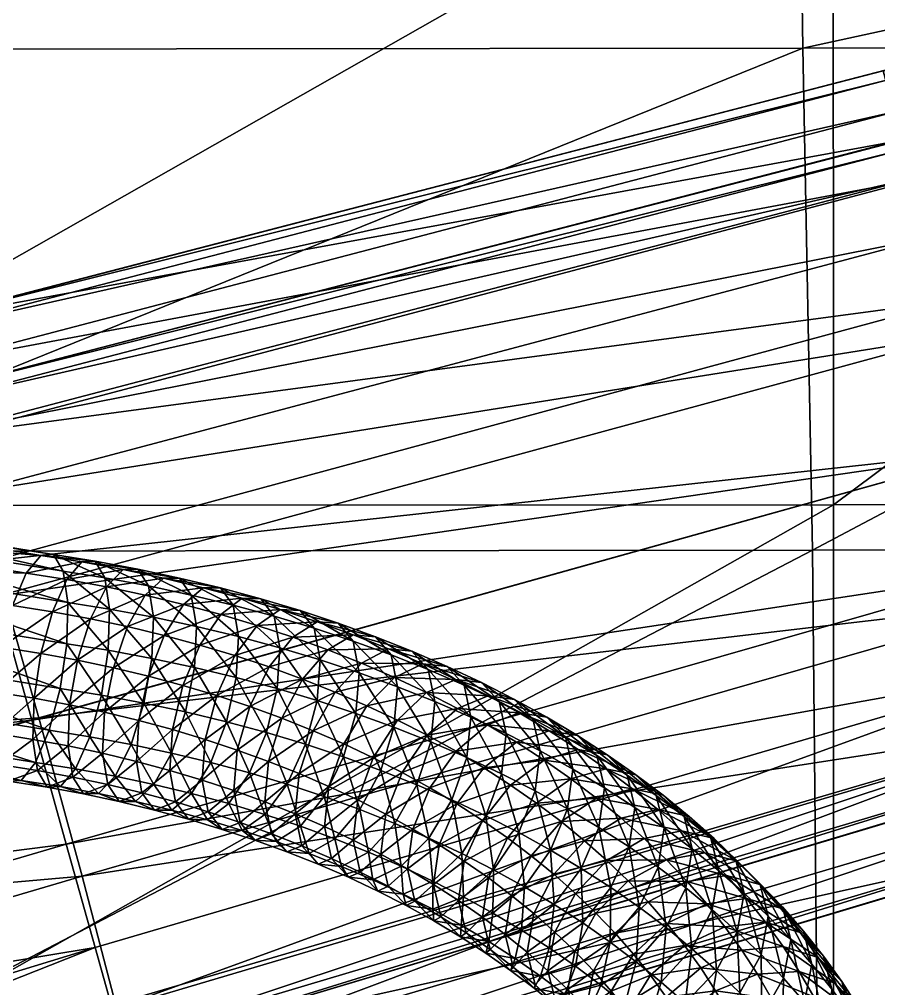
# Model space of a CAD drawing. Header units: centimetres. Extents: x -26.1 to 26.1, y -24.6 to 24.6.
# Drawn here: x 11.048 to 13.313, y -1.271 to 1.284 of the extents above; entities that cross this region are included whole.
import ezdxf

# ---------------------------------------------------------------- set-up
doc = ezdxf.new("R2010")
doc.units = ezdxf.units.CM
doc.layers.get('0').update_dxf_attribs({"true_color": 0x8d073a})

msp = doc.modelspace()

# ---------------------------------------------------------------- meshes
at = {"color": 214, "true_color": 0x911cb1}
mesh = msp.add_polyface(dxfattribs=at)
corners = [(3.2658, 0.6707, -37.6898), (3.1461, 1.4574, -37.3458), (3.1463, 1.455, -36.251), (3.2667, 0.6666, -36.4981), (3.109, 1.4538, -35.215), (3.2263, 0.6627, -35.3713), (3.0618, 2.6372, -37.0099), (3.0223, 4.3257, -36.7438), (3.0223, 4.3253, -35.8644), (3.0618, 2.6361, -36.0225), (2.9918, 4.3264, -35.0303), (3.0281, 2.6364, -35.0873), (2.8979, 4.3311, -34.2898), (2.9243, 2.6397, -34.2593), (2.9941, 1.4537, -34.2996), (3.1015, 0.6556, -34.3769), (2.7499, 1.4562, -33.5592), (3.0361, 6.6385, -36.6095), (3.0361, 6.6386, -35.8286), (3.0077, 6.6403, -35.0863), (2.9199, 6.646, -34.4248), (13.3301, 1.1504, -35.9163), (13.3254, 1.148, -36.6099), (10.7913, 0.4914, -36.6095), (13.3413, 1.1255, -35.252), (10.7913, 0.4913, -35.8285), (13.3665, 1.043, -34.6507), (13.4206, 0.8633, -34.1491), (15.9466, 1.5631, -34.4702), (15.8973, 1.746, -34.9557), (15.8531, 1.8499, -36.1289), (15.8732, 1.8296, -35.5248), (2.9589, 1.4349, -36.2549), (2.9589, 1.4349, -37.3458), (3.0822, 0.6276, -37.6898), (2.922, 1.4359, -35.2321), (3.0822, 0.6276, -36.5019), (3.0418, 0.6269, -35.3883), (2.8735, 2.6277, -36.0264), (2.8735, 2.6277, -37.0099), (2.8403, 2.6291, -35.1044), (2.9206, 0.6249, -34.423), (2.8112, 1.4387, -34.3457), (15.9412, 1.5698, -35.0097), (13.4094, 0.866, -34.7022), (13.3886, 0.9438, -35.2714), (15.9051, 1.6686, -36.1327), (13.3787, 0.9682, -35.9204), (13.3743, 0.9658, -36.6094), (15.923, 1.6487, -35.5453), (2.8338, 4.3238, -36.7438), (15.8873, 1.6591, -36.746)]
mesh.append_faces([[corners[k] for k in face] for face in [(0, 1, 2), (2, 3, 0), (3, 2, 4), (4, 5, 3), (6, 7, 8), (8, 9, 6), (9, 8, 10), (10, 11, 9), (1, 6, 9), (9, 2, 1), (2, 9, 11), (11, 4, 2), (12, 13, 11), (11, 10, 12), (13, 14, 4), (4, 11, 13), (15, 14, 16), (14, 15, 5), (5, 4, 14), (7, 17, 18), (18, 8, 7), (19, 10, 8), (20, 12, 10), (21, 22, 23), (24, 21, 25), (26, 27, 28), (24, 26, 29), (22, 21, 30), (21, 24, 31), (32, 33, 34), (35, 32, 36), (36, 37, 35), (38, 39, 33), (33, 32, 38), (32, 35, 40), (37, 41, 42), (42, 35, 37), (43, 44, 45), (46, 47, 48), (49, 45, 47), (34, 33, 1), (1, 0, 34), (39, 50, 7), (7, 6, 39), (33, 39, 6), (6, 1, 33), (17, 7, 50), (51, 48, 22)]], dxfattribs={"vtx2": -1, "color": 214})
at = {"color": 173, "true_color": 0x5858e1}
mesh = msp.add_polyface(dxfattribs=at)
corners = [(17.9199, 0.0063, -3.7772), (17.9199, -1.8622, -3.6747), (15.7106, -1.8628, -3.6983), (15.7104, 0.0059, -3.7999), (17.9197, 1.8826, -3.9012), (15.71, 1.8823, -3.9221), (13.1939, 0.0045, -3.8636), (13.1931, 1.8814, -3.981), (13.1943, -1.8645, -3.7645), (9.8879, -1.8673, -3.8675), (9.8874, 0.0023, -3.9629), (13.1917, 3.7715, -4.115), (9.8863, 1.88, -4.0727), (13.19, 5.6141, -4.242), (9.8847, 3.771, -4.194), (15.7084, 5.6139, -4.2014), (15.7093, 3.7718, -4.0643), (17.9194, 3.7719, -4.0463), (17.919, 5.6138, -4.1871), (19.6596, -1.823, -2.8594), (17.9069, -1.8231, -2.861), (17.8985, -3.5395, -2.7885), (15.6846, -1.8239, -2.8851), (15.6698, -3.5358, -2.8133), (13.1388, -0.1152, -3.0445), (15.67, -0.1112, -2.9799), (15.6476, 1.2128, -3.0856), (13.1137, 1.208, -3.1484), (9.8313, -0.1189, -3.1445), (9.8456, -1.8298, -3.0554), (13.1553, -1.8263, -2.9519), (19.5271, 1.2789, -3.0585), (17.8856, 1.2204, -3.0612), (17.8986, -0.1059, -2.9566), (19.6441, 0.0154, -2.9613), (17.899, 3.9782, -3.2485), (15.6712, 3.9815, -3.2672), (15.648, 2.6428, -3.186), (17.8858, 2.6374, -3.1625), (19.6443, 3.8565, -3.2364), (17.9079, 5.6527, -3.3756), (9.8108, 2.6376, -3.3327), (13.1144, 2.6421, -3.2441), (13.141, 3.98, -3.3176), (15.6869, 5.6518, -3.3903), (9.8342, 3.9754, -3.3954), (13.1596, 5.649, -3.4313), (9.8099, 1.2043, -3.2448), (13.105, 1.7545, -3.2535), (15.639, 1.7584, -3.1899), (15.6382, 1.9181, -3.2474), (13.1048, 1.9157, -3.3117), (17.8805, 1.7642, -3.1605), (19.4789, 1.7823, -3.1454), (19.4855, 1.9213, -3.1884), (17.8799, 1.9196, -3.2146), (19.5272, 2.5797, -3.1516), (17.8805, 2.0809, -3.1832), (15.6391, 2.0839, -3.2127), (19.4789, 2.0649, -3.1656), (13.1052, 2.0827, -3.2754)]
mesh.append_faces([[corners[k] for k in face] for face in [(0, 1, 2), (2, 3, 0), (4, 0, 3), (3, 5, 4), (6, 7, 5), (5, 3, 6), (8, 6, 3), (3, 2, 8), (6, 8, 9), (7, 6, 10), (11, 7, 12), (13, 11, 14), (11, 13, 15), (15, 16, 11), (7, 11, 16), (16, 5, 7), (17, 4, 5), (5, 16, 17), (18, 17, 16), (16, 15, 18), (19, 20, 21), (20, 22, 23), (24, 25, 26), (26, 27, 24), (28, 24, 27), (29, 30, 24), (25, 24, 30), (30, 22, 25), (31, 32, 33), (25, 33, 32), (32, 26, 25), (33, 25, 22), (22, 20, 33), (34, 33, 20), (35, 36, 37), (37, 38, 35), (39, 35, 38), (36, 35, 40), (41, 42, 43), (36, 43, 42), (42, 37, 36), (43, 36, 44), (45, 43, 46), (47, 27, 48), (49, 48, 27), (27, 26, 49), (48, 49, 50), (50, 51, 48), (52, 49, 26), (26, 32, 52), (53, 52, 32), (54, 55, 52), (49, 52, 55), (55, 50, 49), (56, 38, 57), (58, 57, 38), (38, 37, 58), (57, 58, 50), (50, 55, 57), (59, 57, 55), (60, 58, 37), (37, 42, 60), (58, 60, 51), (51, 50, 58)]], dxfattribs={"vtx2": -1, "color": 173})
mesh = msp.add_polyface(dxfattribs=at)
corners = [(9.888, -3.734, -3.7893), (9.8879, -1.8673, -3.8675), (13.1943, -1.8645, -3.7645), (9.8874, 0.0023, -3.9629), (13.1939, 0.0045, -3.8636), (9.8863, 1.88, -4.0727), (13.1931, 1.8814, -3.981), (9.8847, 3.771, -4.194), (13.1917, 3.7715, -4.115), (9.8826, 5.6145, -4.3054), (13.19, 5.6141, -4.242), (5.2742, -0.1236, -3.2741), (9.8313, -0.1189, -3.1445), (9.8099, 1.2043, -3.2448), (5.2621, 1.1995, -3.3697), (0.0923, -0.1263, -3.3464), (0.0923, 1.1969, -3.4393), (0.0923, -1.8371, -3.2645), (5.2823, -1.8345, -3.1897), (9.8456, -1.8298, -3.0554), (5.308, -0.0005, -4.0921), (5.3074, 1.8781, -4.192), (5.3083, -1.8708, -4.0016), (0.0923, -1.8728, -4.0764), (0.0923, -0.0021, -4.1641), (0.0923, 1.8771, -4.2585), (13.1553, -1.8263, -2.9519), (9.8307, -3.5399, -2.9857), (13.1137, 1.208, -3.1484), (13.1388, -0.1152, -3.0445), (13.141, 3.98, -3.3176), (9.8342, 3.9754, -3.3954), (9.8108, 2.6376, -3.3327), (5.2586, 2.0734, -3.489), (9.8035, 2.0788, -3.3684), (5.2627, 2.6317, -3.4475), (0.0923, 2.0704, -3.5562), (0.0923, 2.6283, -3.5115), (0.0923, 1.9048, -3.596), (5.2589, 1.9074, -3.5279), (9.8038, 1.9121, -3.4059), (13.105, 1.7545, -3.2535), (9.8033, 1.751, -3.3483), (13.1048, 1.9157, -3.3117), (13.1052, 2.0827, -3.2754), (13.1144, 2.6421, -3.2441), (5.2738, -3.5443, -3.1214), (0.0923, 5.6358, -3.6237), (0.0923, 3.9661, -3.5527), (5.276, 3.9694, -3.4964), (5.2857, 5.639, -3.5775), (5.3063, 3.7703, -4.2968), (0.0923, 3.77, -4.3541), (5.305, 5.6149, -4.3878), (0.0923, 5.6152, -4.4339), (5.2585, 1.7463, -3.4712), (0.0923, 1.7437, -3.5397)]
mesh.append_faces([[corners[k] for k in face] for face in [(0, 1, 2), (1, 3, 4), (3, 5, 6), (5, 7, 8), (7, 9, 10), (11, 12, 13), (13, 14, 11), (15, 11, 14), (14, 16, 15), (11, 15, 17), (17, 18, 11), (12, 11, 18), (18, 19, 12), (20, 21, 5), (5, 3, 20), (22, 20, 3), (3, 1, 22), (20, 22, 23), (23, 24, 20), (21, 20, 24), (24, 25, 21), (26, 19, 27), (28, 13, 12), (29, 12, 19), (30, 31, 32), (33, 34, 32), (32, 35, 33), (36, 33, 35), (35, 37, 36), (33, 36, 38), (38, 39, 33), (34, 33, 39), (39, 40, 34), (41, 42, 13), (42, 41, 43), (43, 40, 42), (34, 44, 45), (45, 32, 34), (44, 34, 40), (40, 43, 44), (46, 18, 17), (27, 19, 18), (47, 48, 49), (35, 49, 48), (48, 37, 35), (49, 35, 32), (32, 31, 49), (50, 49, 31), (51, 21, 25), (25, 52, 51), (53, 51, 52), (52, 54, 53), (51, 53, 9), (9, 7, 51), (21, 51, 7), (7, 5, 21), (55, 39, 38), (38, 56, 55), (14, 55, 56), (56, 16, 14), (55, 14, 13), (13, 42, 55), (39, 55, 42), (42, 40, 39)]], dxfattribs={"vtx2": -1, "color": 173})
at = {"color": 214, "true_color": 0x911cb1}
mesh = msp.add_polyface(dxfattribs=at)
corners = [(10.7913, 0.4913, -35.8285), (10.7913, 0.4914, -36.6095), (8.5426, -0.05, -36.7438), (10.7996, 0.4635, -35.086), (8.5423, -0.0501, -35.8642), (13.3301, 1.1504, -35.9163), (13.3413, 1.1255, -35.252), (8.5774, -0.1743, -34.2883), (8.6363, -0.3753, -33.682), (10.8824, 0.191, -33.8785), (10.8256, 0.3774, -34.4239), (13.4206, 0.8633, -34.1491), (13.3665, 1.043, -34.6507), (8.5506, -0.0806, -35.0297), (8.7398, -0.7337, -33.2887), (10.981, -0.1424, -33.5232), (11.0994, -0.5579, -33.4004), (13.5152, 0.5435, -33.8221), (13.6279, 0.1479, -33.7098), (13.8212, -0.5716, -34.1492), (13.7365, -0.2489, -33.8221), (11.2134, -0.9748, -33.5232), (8.5839, -0.234, -36.7438), (10.837, 0.3084, -36.6095), (10.837, 0.3084, -35.8327), (8.5839, -0.234, -35.8683), (10.8446, 0.2812, -35.1044), (13.3787, 0.9682, -35.9204), (13.3743, 0.9658, -36.6094), (13.3886, 0.9438, -35.2714), (10.913, 0.036, -33.9877), (8.6669, -0.5315, -33.7892), (8.6171, -0.353, -34.3363), (10.8674, 0.1995, -34.4732), (13.4504, 0.7101, -34.2613), (13.4094, 0.866, -34.7022), (8.5922, -0.2638, -35.0476), (10.9891, -0.2364, -33.6964), (8.75, -0.829, -33.4609), (11.0804, -0.5633, -33.5993), (13.5211, 0.4516, -33.9967), (13.607, 0.142, -33.9085), (11.1716, -0.8902, -33.6964), (13.6939, -0.1673, -33.9967), (13.7673, -0.425, -34.2613), (13.3254, 1.148, -36.6099)]
mesh.append_faces([[corners[k] for k in face] for face in [(0, 1, 2), (3, 0, 4), (1, 0, 5), (0, 3, 6), (7, 8, 9), (9, 10, 7), (10, 9, 11), (11, 12, 10), (10, 3, 13), (3, 10, 12), (12, 6, 3), (8, 14, 15), (15, 9, 8), (16, 15, 14), (9, 15, 17), (17, 11, 9), (15, 16, 18), (18, 17, 15), (19, 20, 21), (16, 21, 20), (20, 18, 16), (22, 23, 24), (25, 24, 26), (27, 24, 23), (23, 28, 27), (29, 26, 24), (24, 27, 29), (30, 31, 32), (32, 33, 30), (34, 30, 33), (33, 35, 34), (33, 32, 36), (36, 26, 33), (35, 33, 26), (26, 29, 35), (37, 38, 31), (31, 30, 37), (38, 37, 39), (40, 37, 30), (30, 34, 40), (41, 39, 37), (37, 40, 41), (42, 43, 44), (43, 42, 39), (39, 41, 43), (2, 1, 23), (28, 23, 1), (1, 45, 28)]], dxfattribs={"vtx2": -1, "color": 214})
at = {"color": 183, "true_color": 0x8c58e1}
mesh = msp.add_polyface(dxfattribs=at)
corners = [(11.1727, -0.362, -10.8532), (10.5371, -0.2579, -10.6617), (10.5404, -0.1494, -10.7122), (11.1753, -0.2534, -10.9035), (11.1556, -0.4804, -10.8463), (10.5194, -0.3762, -10.6546), (11.1268, -0.5904, -10.8839), (10.49, -0.4861, -10.692), (11.0906, -0.6754, -10.9602), (10.4534, -0.571, -10.7682), (11.0526, -0.7223, -11.0636), (10.4151, -0.6179, -10.8715), (11.0184, -0.7241, -11.1784), (10.381, -0.6197, -10.9863), (10.9934, -0.6805, -11.2871), (10.3563, -0.5761, -11.0951), (10.9814, -0.598, -11.3732), (10.3447, -0.4937, -11.1813), (10.984, -0.4894, -11.4235), (10.348, -0.3852, -11.2318), (11.0011, -0.371, -11.4304), (10.3657, -0.2669, -11.2389), (11.0299, -0.261, -11.3929), (11.0661, -0.176, -11.3166), (10.4317, -0.0721, -11.1254), (10.3951, -0.157, -11.2015), (11.1041, -0.1291, -11.2131), (10.47, -0.0252, -11.022), (11.1383, -0.1273, -11.0983), (10.5041, -0.0234, -10.9072), (11.1633, -0.1709, -10.9896), (10.5288, -0.067, -10.7984), (11.1566, -0.7389, -11.0936), (11.1213, -0.7405, -11.2081), (11.0956, -0.6967, -11.3166), (11.0835, -0.6142, -11.4026), (11.0867, -0.5057, -11.4531), (11.1048, -0.3875, -11.4603), (11.135, -0.2777, -11.4232), (11.1728, -0.1929, -11.3473), (11.1762, -0.6315, -11.4327), (11.1804, -0.523, -11.4835)]
mesh.append_faces([[corners[k] for k in face] for face in [(0, 1, 2), (2, 3, 0), (4, 5, 1), (1, 0, 4), (6, 7, 5), (5, 4, 6), (8, 9, 7), (7, 6, 8), (10, 11, 9), (9, 8, 10), (12, 13, 11), (11, 10, 12), (13, 12, 14), (15, 14, 16), (17, 16, 18), (19, 18, 20), (21, 20, 22), (23, 24, 25), (25, 22, 23), (26, 27, 24), (24, 23, 26), (28, 29, 27), (27, 26, 28), (30, 31, 29), (29, 28, 30), (3, 2, 31), (31, 30, 3), (32, 10, 8), (33, 12, 10), (10, 32, 33), (34, 14, 12), (12, 33, 34), (35, 16, 14), (14, 34, 35), (36, 18, 16), (16, 35, 36), (37, 20, 18), (18, 36, 37), (38, 22, 20), (20, 37, 38), (39, 23, 22), (22, 38, 39), (40, 35, 34), (41, 36, 35)]], dxfattribs={"vtx2": -1, "color": 183})
mesh = msp.add_polyface(dxfattribs=at)
corners = [(11.2823, -0.3794, -10.8848), (11.1727, -0.362, -10.8532), (11.1753, -0.2534, -10.9035), (11.2855, -0.2708, -10.9353), (11.2642, -0.4976, -10.8776), (11.1556, -0.4804, -10.8463), (11.2124, -0.1462, -11.2443), (11.1041, -0.1291, -11.2131), (11.0661, -0.176, -11.3166), (11.1728, -0.1929, -11.3473), (11.2477, -0.1446, -11.1298), (11.1383, -0.1273, -11.0983), (11.2733, -0.1884, -11.0213), (11.1633, -0.1709, -10.9896), (11.397, -0.4007, -10.922), (11.4012, -0.2923, -10.9728), (11.3763, -0.5184, -10.914), (11.2011, -0.4053, -11.4915), (11.1048, -0.3875, -11.4603), (11.0867, -0.5057, -11.4531), (11.1804, -0.523, -11.4835), (11.2351, -0.2962, -11.4556), (11.135, -0.2777, -11.4232), (11.2773, -0.2123, -11.3812), (11.3212, -0.1664, -11.2796), (11.3602, -0.1655, -11.1663), (11.3883, -0.2097, -11.0586), (11.2957, -0.4255, -11.5256), (11.2725, -0.5426, -11.5167), (11.3334, -0.3171, -11.491), (11.3798, -0.2341, -11.4182), (11.428, -0.1892, -11.3181), (11.4705, -0.189, -11.2061), (11.3884, -0.4478, -11.5626), (11.3628, -0.5644, -11.5527), (11.4297, -0.3403, -11.5294), (11.4803, -0.2584, -11.4582)]
mesh.append_faces([[corners[k] for k in face] for face in [(0, 1, 2), (2, 3, 0), (4, 5, 1), (1, 0, 4), (6, 7, 8), (8, 9, 6), (10, 11, 7), (7, 6, 10), (12, 13, 11), (11, 10, 12), (3, 2, 13), (13, 12, 3), (14, 0, 3), (3, 15, 14), (16, 4, 0), (0, 14, 16), (17, 18, 19), (19, 20, 17), (21, 22, 18), (18, 17, 21), (23, 9, 22), (22, 21, 23), (24, 6, 9), (9, 23, 24), (25, 10, 6), (6, 24, 25), (26, 12, 10), (10, 25, 26), (15, 3, 12), (12, 26, 15), (27, 17, 20), (20, 28, 27), (29, 21, 17), (17, 27, 29), (30, 23, 21), (21, 29, 30), (31, 24, 23), (23, 30, 31), (32, 25, 24), (33, 27, 28), (28, 34, 33), (35, 29, 27), (27, 33, 35), (36, 30, 29)]], dxfattribs={"vtx2": -1, "color": 183})
mesh = msp.add_polyface(dxfattribs=at)
corners = [(11.5095, -0.4247, -10.9626), (11.397, -0.4007, -10.922), (11.4012, -0.2923, -10.9728), (11.5146, -0.3164, -11.0137), (11.4863, -0.5418, -10.9536), (11.3763, -0.5184, -10.914), (11.3212, -0.1664, -11.2796), (11.428, -0.1892, -11.3181), (11.4705, -0.189, -11.2061), (11.5009, -0.2337, -11.0992), (11.3883, -0.2097, -11.0586), (11.3602, -0.1655, -11.1663), (11.6196, -0.4512, -11.0065), (11.6257, -0.3432, -11.058), (11.594, -0.5678, -10.9965), (11.3334, -0.3171, -11.491), (11.4297, -0.3403, -11.5294), (11.4803, -0.2584, -11.4582), (11.5326, -0.2144, -11.3598), (11.3798, -0.2341, -11.4182), (11.5786, -0.2151, -11.2492), (11.6113, -0.2603, -11.1432), (11.7274, -0.4803, -11.0535), (11.4792, -0.4723, -11.6023), (11.3884, -0.4478, -11.5626), (11.3628, -0.5644, -11.5527), (11.524, -0.3658, -11.5706), (11.5788, -0.285, -11.5012), (11.6351, -0.242, -11.4045), (11.6844, -0.2436, -11.2954), (11.7193, -0.2895, -11.1904), (11.7344, -0.3726, -11.1054), (11.5682, -0.499, -11.6446), (11.4512, -0.5883, -11.5913), (11.6163, -0.3935, -11.6146), (11.675, -0.3138, -11.547), (11.7352, -0.2721, -11.4522), (11.7065, -0.4234, -11.6612), (11.6551, -0.5278, -11.6895)]
mesh.append_faces([[corners[k] for k in face] for face in [(0, 1, 2), (2, 3, 0), (4, 5, 1), (1, 0, 4), (6, 7, 8), (9, 10, 11), (11, 8, 9), (3, 2, 10), (10, 9, 3), (12, 0, 3), (3, 13, 12), (14, 4, 0), (0, 12, 14), (15, 16, 17), (18, 7, 19), (19, 17, 18), (20, 8, 7), (7, 18, 20), (21, 9, 8), (8, 20, 21), (13, 3, 9), (9, 21, 13), (22, 12, 13), (23, 24, 25), (26, 16, 24), (24, 23, 26), (27, 17, 16), (16, 26, 27), (28, 18, 17), (17, 27, 28), (29, 20, 18), (18, 28, 29), (30, 21, 20), (20, 29, 30), (31, 13, 21), (32, 23, 33), (34, 26, 23), (23, 32, 34), (35, 27, 26), (26, 34, 35), (36, 28, 27), (27, 35, 36), (37, 34, 32), (32, 38, 37)]], dxfattribs={"vtx2": -1, "color": 183})
mesh = msp.add_polyface(dxfattribs=at)
corners = [(11.6257, -0.3432, -11.058), (11.7344, -0.3726, -11.1054), (11.7274, -0.4803, -11.0535), (11.6196, -0.4512, -11.0065), (11.6993, -0.5962, -11.0425), (11.6113, -0.2603, -11.1432), (11.7193, -0.2895, -11.1904), (11.8326, -0.5119, -11.1036), (11.8405, -0.4044, -11.156), (11.8022, -0.6271, -11.0915), (11.7541, -0.7326, -11.1216), (11.6546, -0.7028, -11.0742), (11.7878, -0.2746, -11.3446), (11.6844, -0.2436, -11.2954), (11.6351, -0.242, -11.4045), (11.7352, -0.2721, -11.4522), (11.8248, -0.3211, -11.2406), (11.9353, -0.5459, -11.1567), (11.9026, -0.6604, -11.1434), (11.8512, -0.7648, -11.1718), (11.769, -0.345, -11.5956), (11.675, -0.3138, -11.547), (11.6163, -0.3935, -11.6146), (11.7065, -0.4234, -11.6612), (11.833, -0.3045, -11.5028), (11.8887, -0.3081, -11.3968), (11.9277, -0.3552, -11.2938), (11.9441, -0.4387, -11.2095), (11.6224, -0.6423, -11.6763), (11.7051, -0.6723, -11.7224), (11.7399, -0.5586, -11.7369), (11.7945, -0.4554, -11.7104), (11.6551, -0.5278, -11.6895), (11.8607, -0.3783, -11.6469), (11.9283, -0.3391, -11.5561), (11.8225, -0.5915, -11.7867), (11.7856, -0.7043, -11.771), (11.8803, -0.4894, -11.7621), (11.95, -0.4138, -11.7007), (11.9029, -0.6263, -11.8389), (11.9637, -0.5255, -11.8161)]
mesh.append_faces([[corners[k] for k in face] for face in [(0, 1, 2), (3, 2, 4), (5, 6, 1), (7, 2, 1), (1, 8, 7), (9, 4, 2), (2, 7, 9), (10, 11, 4), (4, 9, 10), (12, 13, 14), (14, 15, 12), (16, 6, 13), (13, 12, 16), (8, 1, 6), (6, 16, 8), (17, 7, 8), (18, 9, 7), (7, 17, 18), (9, 18, 19), (20, 21, 22), (22, 23, 20), (24, 15, 21), (21, 20, 24), (25, 12, 15), (15, 24, 25), (26, 16, 12), (12, 25, 26), (27, 8, 16), (28, 29, 30), (31, 23, 32), (32, 30, 31), (33, 20, 23), (23, 31, 33), (34, 24, 20), (20, 33, 34), (35, 30, 29), (29, 36, 35), (37, 31, 30), (30, 35, 37), (38, 33, 31), (31, 37, 38), (39, 35, 36), (40, 37, 35), (35, 39, 40)]], dxfattribs={"vtx2": -1, "color": 183})
mesh = msp.add_polyface(dxfattribs=at)
corners = [(11.8405, -0.4044, -11.156), (11.9441, -0.4387, -11.2095), (11.9353, -0.5459, -11.1567), (11.8248, -0.3211, -11.2406), (11.9277, -0.3552, -11.2938), (12.0353, -0.5822, -11.2126), (12.045, -0.4754, -11.2659), (12.0005, -0.6959, -11.1981), (11.9026, -0.6604, -11.1434), (11.9871, -0.3438, -11.4518), (11.8887, -0.3081, -11.3968), (11.833, -0.3045, -11.5028), (11.9283, -0.3391, -11.5561), (12.028, -0.3917, -11.3499), (12.1326, -0.6209, -11.2712), (12.1431, -0.5144, -11.325), (12.0956, -0.7337, -11.2555), (12.0211, -0.376, -11.612), (11.8607, -0.3783, -11.6469), (11.95, -0.4138, -11.7007), (12.0828, -0.3818, -11.5095), (12.1256, -0.4304, -11.4087), (12.0368, -0.4514, -11.757), (11.8803, -0.4894, -11.7621), (11.9637, -0.5255, -11.8161), (12.1113, -0.415, -11.6705), (12.1758, -0.4221, -11.5698), (12.2205, -0.4715, -11.4702), (11.981, -0.663, -11.8932), (11.9029, -0.6263, -11.8389), (11.8639, -0.7382, -11.8218), (12.0446, -0.5636, -11.8725), (12.1212, -0.491, -11.8157), (12.1989, -0.4562, -11.7314), (12.1231, -0.6036, -11.9311), (12.0568, -0.7016, -11.9498), (12.2028, -0.5326, -11.8767), (12.1991, -0.6455, -11.9918)]
mesh.append_faces([[corners[k] for k in face] for face in [(0, 1, 2), (3, 4, 1), (5, 2, 1), (1, 6, 5), (7, 8, 2), (2, 5, 7), (9, 10, 11), (11, 12, 9), (13, 4, 10), (10, 9, 13), (6, 1, 4), (4, 13, 6), (14, 5, 6), (6, 15, 14), (16, 7, 5), (5, 14, 16), (17, 12, 18), (18, 19, 17), (20, 9, 12), (12, 17, 20), (21, 13, 9), (9, 20, 21), (15, 6, 13), (13, 21, 15), (22, 19, 23), (23, 24, 22), (25, 17, 19), (19, 22, 25), (26, 20, 17), (17, 25, 26), (27, 21, 20), (20, 26, 27), (28, 29, 30), (31, 24, 29), (29, 28, 31), (32, 22, 24), (24, 31, 32), (33, 25, 22), (22, 32, 33), (34, 31, 28), (28, 35, 34), (36, 32, 31), (31, 34, 36), (37, 34, 35)]], dxfattribs={"vtx2": -1, "color": 183})
at = {"color": 214, "true_color": 0x911cb1}
mesh = msp.add_polyface(dxfattribs=at)
corners = [(9.1754, -2.3168, -36.7438), (11.3794, -1.6153, -36.6095), (11.3794, -1.6152, -35.8285), (9.175, -2.3169, -35.8642), (13.8872, -0.8643, -36.6099), (13.8924, -0.864, -35.9163), (11.372, -1.5871, -35.086), (9.1664, -2.2865, -35.0297), (13.8891, -0.8369, -35.252), (11.3018, -1.3112, -33.8787), (9.087, -1.9902, -33.6821), (9.1408, -2.1925, -34.2883), (11.3497, -1.4999, -34.4239), (13.8212, -0.5716, -34.1492), (13.868, -0.7533, -34.6507), (8.7398, -0.7337, -33.2887), (8.8663, -1.1813, -33.1523), (11.0994, -0.5579, -33.4004), (8.9899, -1.6299, -33.2887), (11.2134, -0.9748, -33.5232), (11.3237, -1.4351, -35.8327), (11.3237, -1.4351, -36.6095), (9.1154, -2.1381, -36.7438), (9.1154, -2.1381, -35.8683), (13.8397, -0.6829, -35.9204), (13.8346, -0.6832, -36.6094), (11.3161, -1.4078, -35.1044), (9.1071, -2.1083, -35.0476), (13.8355, -0.657, -35.2714), (9.0822, -2.0191, -34.3363), (9.0323, -1.8406, -33.7892), (11.2477, -1.1627, -33.9877), (11.2933, -1.3261, -34.4732), (13.7673, -0.425, -34.2613), (13.813, -0.5796, -34.7022), (11.0804, -0.5633, -33.5993), (8.8496, -1.1861, -33.3515), (8.75, -0.829, -33.4609), (8.9493, -1.5431, -33.4609), (11.1716, -0.8902, -33.6964)]
mesh.append_faces([[corners[k] for k in face] for face in [(0, 1, 2), (2, 3, 0), (1, 4, 5), (5, 2, 1), (3, 2, 6), (6, 7, 3), (2, 5, 8), (8, 6, 2), (9, 10, 11), (11, 12, 9), (12, 11, 7), (7, 6, 12), (13, 9, 12), (12, 14, 13), (14, 12, 6), (6, 8, 14), (15, 16, 17), (18, 10, 9), (9, 19, 18), (19, 9, 13), (16, 18, 19), (19, 17, 16), (20, 21, 22), (22, 23, 20), (24, 25, 21), (21, 20, 24), (26, 20, 23), (23, 27, 26), (28, 24, 20), (20, 26, 28), (29, 30, 31), (31, 32, 29), (27, 29, 32), (32, 26, 27), (32, 31, 33), (33, 34, 32), (26, 32, 34), (34, 28, 26), (35, 36, 37), (31, 30, 38), (38, 39, 31), (33, 31, 39), (39, 38, 36), (36, 35, 39), (22, 21, 1), (1, 0, 22), (21, 25, 4), (4, 1, 21)]], dxfattribs={"vtx2": -1, "color": 214})
at = {"color": 183, "true_color": 0x8c58e1}
mesh = msp.add_polyface(dxfattribs=at)
corners = [(12.2271, -0.6618, -11.3325), (12.1326, -0.6209, -11.2712), (12.1431, -0.5144, -11.325), (12.2385, -0.5557, -11.3869), (12.1256, -0.4304, -11.4087), (12.2205, -0.4715, -11.4702), (12.3187, -0.7049, -11.3963), (12.3309, -0.5991, -11.4512), (12.2661, -0.4646, -11.6326), (12.1758, -0.4221, -11.5698), (12.1113, -0.415, -11.6705), (12.1989, -0.4562, -11.7314), (12.3124, -0.5147, -11.5342), (12.4205, -0.6448, -11.5181), (12.4075, -0.7501, -11.4625), (12.2837, -0.4995, -11.7948), (12.1212, -0.491, -11.8157), (12.2028, -0.5326, -11.8767), (12.3535, -0.5091, -11.6978), (12.4015, -0.5601, -11.6007), (12.2819, -0.5762, -11.9398), (12.1231, -0.6036, -11.9311), (12.1991, -0.6455, -11.9918), (12.3657, -0.5447, -11.8603), (12.438, -0.5557, -11.7654), (12.4876, -0.6076, -11.6695), (12.507, -0.6925, -11.5872), (12.3581, -0.6217, -12.0051), (12.2724, -0.6893, -12.0546), (12.4449, -0.5919, -11.9281), (12.5195, -0.6043, -11.8351), (12.5705, -0.6571, -11.7405), (12.4315, -0.6691, -12.0724), (12.521, -0.641, -11.9979), (12.5979, -0.6549, -11.907)]
mesh.append_faces([[corners[k] for k in face] for face in [(0, 1, 2), (2, 3, 0), (3, 2, 4), (4, 5, 3), (6, 0, 3), (3, 7, 6), (8, 9, 10), (10, 11, 8), (12, 5, 9), (9, 8, 12), (7, 3, 5), (5, 12, 7), (7, 13, 14), (15, 11, 16), (16, 17, 15), (18, 8, 11), (11, 15, 18), (19, 12, 8), (8, 18, 19), (13, 7, 12), (12, 19, 13), (20, 17, 21), (21, 22, 20), (23, 15, 17), (17, 20, 23), (24, 18, 15), (15, 23, 24), (25, 19, 18), (18, 24, 25), (26, 13, 19), (19, 25, 26), (27, 20, 22), (22, 28, 27), (29, 23, 20), (20, 27, 29), (30, 24, 23), (23, 29, 30), (31, 25, 24), (24, 30, 31), (32, 27, 28), (33, 29, 27), (27, 32, 33), (34, 30, 29), (29, 33, 34)]], dxfattribs={"vtx2": -1, "color": 183})
mesh = msp.add_polyface(dxfattribs=at)
corners = [(11.3763, -0.5184, -10.914), (11.4863, -0.5418, -10.9536), (11.4486, -0.6502, -10.9882), (11.5527, -0.6753, -11.0297), (11.594, -0.5678, -10.9965), (11.502, -0.7572, -11.1009), (11.4021, -0.7331, -11.0611), (11.4497, -0.8012, -11.1993), (11.6993, -0.5962, -11.0425), (11.6196, -0.4512, -11.0065), (11.6546, -0.7028, -11.0742), (11.5998, -0.7836, -11.1436), (11.5435, -0.8265, -11.2402), (11.4942, -0.825, -11.3494), (11.4038, -0.8005, -11.3099), (11.4593, -0.7791, -11.4544), (11.3711, -0.7553, -11.4159), (11.4442, -0.696, -11.5394), (11.3628, -0.5644, -11.5527), (11.4512, -0.5883, -11.5913), (11.4792, -0.4723, -11.6023), (11.6954, -0.8123, -11.1891), (11.6352, -0.8541, -11.2839), (11.5826, -0.8515, -11.3915), (11.5456, -0.805, -11.4955), (11.5299, -0.7217, -11.5802), (11.5378, -0.6143, -11.6325), (11.5682, -0.499, -11.6446), (11.669, -0.8801, -11.4362), (11.63, -0.833, -11.5391), (11.6136, -0.7495, -11.6235), (11.6224, -0.6423, -11.6763), (11.6551, -0.5278, -11.6895), (11.7123, -0.8629, -11.5852), (11.6954, -0.7792, -11.6692), (11.7051, -0.6723, -11.7224), (11.7399, -0.5586, -11.7369)]
mesh.append_faces([[corners[k] for k in face] for face in [(0, 1, 2), (3, 2, 1), (1, 4, 3), (5, 6, 2), (2, 3, 5), (6, 5, 7), (8, 4, 9), (10, 3, 4), (4, 8, 10), (11, 5, 3), (3, 10, 11), (12, 7, 5), (5, 11, 12), (13, 14, 7), (7, 12, 13), (14, 13, 15), (16, 15, 17), (18, 19, 20), (21, 11, 10), (22, 12, 11), (11, 21, 22), (23, 13, 12), (12, 22, 23), (24, 15, 13), (13, 23, 24), (25, 17, 15), (15, 24, 25), (26, 19, 17), (17, 25, 26), (19, 26, 27), (28, 23, 22), (29, 24, 23), (23, 28, 29), (30, 25, 24), (24, 29, 30), (31, 26, 25), (25, 30, 31), (32, 27, 26), (26, 31, 32), (33, 29, 28), (34, 30, 29), (35, 31, 30), (30, 34, 35), (36, 32, 31)]], dxfattribs={"vtx2": -1, "color": 183})
mesh = msp.add_polyface(dxfattribs=at)
corners = [(11.2339, -0.6074, -10.9147), (11.1268, -0.5904, -10.8839), (11.1556, -0.4804, -10.8463), (11.2642, -0.4976, -10.8776), (11.1961, -0.6921, -10.9906), (11.0906, -0.6754, -10.9602), (11.1566, -0.7389, -11.0936), (11.3423, -0.6275, -10.9499), (11.3763, -0.5184, -10.914), (11.3001, -0.7114, -11.0243), (11.2562, -0.7573, -11.1259), (11.2173, -0.7582, -11.2392), (11.1213, -0.7405, -11.2081), (11.1892, -0.714, -11.3469), (11.0956, -0.6967, -11.3166), (11.1762, -0.6315, -11.4327), (11.0835, -0.6142, -11.4026), (11.1804, -0.523, -11.4835), (11.4486, -0.6502, -10.9882), (11.4021, -0.7331, -11.0611), (11.354, -0.7781, -11.1611), (11.3114, -0.7783, -11.2731), (11.281, -0.7336, -11.38), (11.2673, -0.6508, -11.4656), (11.2725, -0.5426, -11.5167), (11.4497, -0.8012, -11.1993), (11.4038, -0.8005, -11.3099), (11.3711, -0.7553, -11.4159), (11.3567, -0.6724, -11.5012), (11.3628, -0.5644, -11.5527), (11.4593, -0.7791, -11.4544), (11.4442, -0.696, -11.5394), (11.4512, -0.5883, -11.5913)]
mesh.append_faces([[corners[k] for k in face] for face in [(0, 1, 2), (2, 3, 0), (4, 5, 1), (1, 0, 4), (5, 4, 6), (7, 0, 3), (3, 8, 7), (9, 4, 0), (0, 7, 9), (10, 6, 4), (4, 9, 10), (11, 12, 6), (6, 10, 11), (13, 14, 12), (12, 11, 13), (14, 13, 15), (16, 15, 17), (18, 7, 8), (19, 9, 7), (7, 18, 19), (20, 10, 9), (9, 19, 20), (21, 11, 10), (10, 20, 21), (22, 13, 11), (11, 21, 22), (23, 15, 13), (13, 22, 23), (24, 17, 15), (15, 23, 24), (25, 20, 19), (26, 21, 20), (20, 25, 26), (27, 22, 21), (21, 26, 27), (28, 23, 22), (22, 27, 28), (29, 24, 23), (23, 28, 29), (30, 27, 26), (31, 28, 27), (32, 29, 28), (28, 31, 32)]], dxfattribs={"vtx2": -1, "color": 183})
mesh = msp.add_polyface(dxfattribs=at)
corners = [(12.1326, -0.6209, -11.2712), (12.2271, -0.6618, -11.3325), (12.1881, -0.7738, -11.3154), (12.2777, -0.8159, -11.3778), (12.3187, -0.7049, -11.3963), (12.2141, -0.9153, -11.3986), (12.1273, -0.8745, -11.3382), (12.4075, -0.7501, -11.4625), (12.3309, -0.5991, -11.4512), (12.3645, -0.8601, -11.4426), (12.2981, -0.9581, -11.4613), (12.4932, -0.7974, -11.5311), (12.4205, -0.6448, -11.5181), (12.507, -0.6925, -11.5872), (12.4484, -0.9064, -11.5097), (12.3793, -1.0029, -11.5262), (12.5758, -0.8467, -11.6018), (12.5903, -0.7422, -11.6586), (12.5292, -0.9546, -11.5788), (12.2724, -0.6893, -12.0546), (12.1991, -0.6455, -11.9918), (12.13, -0.742, -12.0083), (12.2008, -0.7842, -12.0689), (12.4876, -0.6076, -11.6695), (12.5705, -0.6571, -11.7405), (12.2689, -0.8282, -12.1314), (12.1542, -0.8922, -12.0459), (12.2206, -0.935, -12.1068), (12.343, -0.7348, -12.1193), (12.4315, -0.6691, -12.0724), (12.3344, -0.8738, -12.1956), (12.4108, -0.7821, -12.1858), (12.502, -0.7182, -12.1416), (12.5941, -0.692, -12.0696), (12.521, -0.641, -11.9979), (12.3971, -0.9211, -12.2616), (12.2844, -0.9795, -12.1694), (12.4758, -0.831, -12.2542), (12.5695, -0.7691, -12.2126), (12.5378, -0.8816, -12.3241), (12.457, -0.9699, -12.3291), (12.634, -0.8217, -12.2854)]
mesh.append_faces([[corners[k] for k in face] for face in [(0, 1, 2), (3, 2, 1), (1, 4, 3), (5, 6, 2), (2, 3, 5), (7, 4, 8), (9, 3, 4), (4, 7, 9), (10, 5, 3), (3, 9, 10), (11, 7, 12), (12, 13, 11), (14, 9, 7), (7, 11, 14), (9, 14, 15), (16, 11, 13), (13, 17, 16), (18, 14, 11), (11, 16, 18), (19, 20, 21), (21, 22, 19), (17, 13, 23), (23, 24, 17), (25, 22, 26), (26, 27, 25), (28, 19, 22), (22, 25, 28), (19, 28, 29), (30, 25, 27), (31, 28, 25), (25, 30, 31), (32, 29, 28), (28, 31, 32), (33, 34, 29), (29, 32, 33), (35, 30, 36), (37, 31, 30), (30, 35, 37), (38, 32, 31), (31, 37, 38), (39, 37, 35), (35, 40, 39), (41, 38, 37), (37, 39, 41)]], dxfattribs={"vtx2": -1, "color": 183})
mesh = msp.add_polyface(dxfattribs=at)
corners = [(12.6553, -0.8979, -11.6746), (12.5758, -0.8467, -11.6018), (12.5903, -0.7422, -11.6586), (12.6705, -0.7939, -11.7321), (12.6069, -1.0048, -11.6501), (12.5292, -0.9546, -11.5788), (12.6504, -0.7086, -11.8137), (12.5705, -0.6571, -11.7405), (12.5195, -0.6043, -11.8351), (12.5979, -0.6549, -11.907), (12.7315, -0.9511, -11.7495), (12.7475, -0.8476, -11.8076), (12.6815, -1.0568, -11.7233), (12.6731, -0.7074, -11.9809), (12.521, -0.641, -11.9979), (12.5941, -0.692, -12.0696), (12.727, -0.762, -11.8889), (12.8045, -1.0061, -11.8263), (12.8212, -0.9031, -11.8851), (12.6642, -0.7448, -12.1433), (12.502, -0.7182, -12.1416), (12.5695, -0.7691, -12.2126), (12.7452, -0.7617, -12.0567), (12.8004, -0.8173, -11.9661), (12.731, -0.7993, -12.2187), (12.634, -0.8217, -12.2854), (12.814, -0.8178, -12.1343), (12.8704, -0.8744, -12.0451), (12.6954, -0.876, -12.3598), (12.5378, -0.8816, -12.3241), (12.5968, -0.9338, -12.3957), (12.7946, -0.8556, -12.2958), (12.8794, -0.8757, -12.2137), (12.7535, -0.9318, -12.4357), (12.6527, -0.9876, -12.4688), (12.8549, -0.9134, -12.3745), (12.8083, -0.9892, -12.5131), (12.9117, -0.973, -12.4547)]
mesh.append_faces([[corners[k] for k in face] for face in [(0, 1, 2), (2, 3, 0), (4, 5, 1), (1, 0, 4), (6, 7, 8), (8, 9, 6), (3, 2, 7), (7, 6, 3), (10, 0, 3), (3, 11, 10), (0, 10, 12), (13, 9, 14), (14, 15, 13), (16, 6, 9), (9, 13, 16), (11, 3, 6), (6, 16, 11), (17, 10, 11), (11, 18, 17), (19, 15, 20), (20, 21, 19), (22, 13, 15), (15, 19, 22), (23, 16, 13), (13, 22, 23), (18, 11, 16), (16, 23, 18), (24, 19, 21), (21, 25, 24), (26, 22, 19), (19, 24, 26), (27, 23, 22), (22, 26, 27), (28, 25, 29), (29, 30, 28), (31, 24, 25), (25, 28, 31), (32, 26, 24), (24, 31, 32), (33, 28, 30), (30, 34, 33), (35, 31, 28), (28, 33, 35), (33, 36, 37)]], dxfattribs={"vtx2": -1, "color": 183})
mesh = msp.add_polyface(dxfattribs=at)
corners = [(11.6546, -0.7028, -11.0742), (11.7541, -0.7326, -11.1216), (11.6954, -0.8123, -11.1891), (11.8512, -0.7648, -11.1718), (11.8022, -0.6271, -11.0915), (11.7887, -0.8432, -11.2373), (11.7247, -0.8837, -11.3302), (11.6352, -0.8541, -11.2839), (11.669, -0.8801, -11.4362), (11.9458, -0.7992, -11.2247), (11.9026, -0.6604, -11.1434), (12.0005, -0.6959, -11.1981), (11.8796, -0.8763, -11.2882), (11.812, -0.9154, -11.379), (11.7533, -0.9107, -11.4833), (11.7123, -0.8629, -11.5852), (11.63, -0.833, -11.5391), (11.6954, -0.7792, -11.6692), (11.9681, -0.9114, -11.3415), (11.897, -0.9492, -11.4302), (11.8354, -0.9434, -11.5328), (11.7925, -0.8948, -11.6335), (11.775, -0.8108, -11.7172), (11.7856, -0.7043, -11.771), (11.7051, -0.6723, -11.7224), (11.9797, -0.985, -11.4838), (11.9152, -0.9779, -11.5845), (11.8705, -0.9285, -11.6841), (11.8525, -0.8444, -11.7674), (11.8639, -0.7382, -11.8218), (11.9029, -0.6263, -11.8389), (11.9463, -0.9642, -11.7369), (11.9278, -0.8798, -11.8198), (11.94, -0.774, -11.8747), (11.981, -0.663, -11.8932)]
mesh.append_faces([[corners[k] for k in face] for face in [(0, 1, 2), (3, 1, 4), (5, 2, 1), (1, 3, 5), (6, 7, 2), (2, 5, 6), (7, 6, 8), (9, 3, 10), (10, 11, 9), (12, 5, 3), (3, 9, 12), (13, 6, 5), (5, 12, 13), (14, 8, 6), (6, 13, 14), (8, 14, 15), (16, 15, 17), (18, 12, 9), (19, 13, 12), (12, 18, 19), (20, 14, 13), (13, 19, 20), (21, 15, 14), (14, 20, 21), (22, 17, 15), (15, 21, 22), (23, 24, 17), (17, 22, 23), (25, 19, 18), (26, 20, 19), (19, 25, 26), (27, 21, 20), (20, 26, 27), (28, 22, 21), (21, 27, 28), (29, 23, 22), (22, 28, 29), (23, 29, 30), (31, 27, 26), (32, 28, 27), (27, 31, 32), (33, 29, 28), (28, 32, 33), (29, 33, 34)]], dxfattribs={"vtx2": -1, "color": 183})
mesh = msp.add_polyface(dxfattribs=at)
corners = [(12.0379, -0.8358, -11.2801), (11.9458, -0.7992, -11.2247), (12.0005, -0.6959, -11.1981), (12.0956, -0.7337, -11.2555), (11.9681, -0.9114, -11.3415), (12.1881, -0.7738, -11.3154), (12.1326, -0.6209, -11.2712), (12.1273, -0.8745, -11.3382), (12.0542, -0.9487, -11.3973), (11.9797, -0.985, -11.4838), (12.1376, -0.9879, -11.4554), (12.2141, -0.9153, -11.3986), (12.0598, -1.0227, -11.5396), (11.9927, -1.0143, -11.6385), (11.9152, -0.9779, -11.5845), (11.9463, -0.9642, -11.7369), (12.1375, -1.0623, -11.5976), (12.0678, -1.0526, -11.6945), (12.0198, -1.0016, -11.7917), (12.0008, -0.917, -11.8743), (11.9278, -0.8798, -11.8198), (12.0138, -0.8116, -11.9298), (11.94, -0.774, -11.8747), (12.0568, -0.7016, -11.9498), (11.981, -0.663, -11.8932), (12.1404, -1.0927, -11.7526), (12.0908, -1.0408, -11.8485), (12.0714, -0.9559, -11.9308), (12.0852, -0.851, -11.9869), (12.13, -0.742, -12.0083), (12.1991, -0.6455, -11.9918), (12.1594, -1.0817, -11.9072), (12.1396, -0.9966, -11.9892), (12.1542, -0.8922, -12.0459), (12.2008, -0.7842, -12.0689)]
mesh.append_faces([[corners[k] for k in face] for face in [(0, 1, 2), (2, 3, 0), (1, 0, 4), (5, 3, 6), (7, 0, 3), (3, 5, 7), (8, 4, 0), (0, 7, 8), (4, 8, 9), (10, 8, 7), (7, 11, 10), (12, 9, 8), (8, 10, 12), (13, 14, 9), (9, 12, 13), (14, 13, 15), (16, 12, 10), (17, 13, 12), (12, 16, 17), (18, 15, 13), (13, 17, 18), (19, 20, 15), (15, 18, 19), (21, 22, 20), (20, 19, 21), (23, 24, 22), (22, 21, 23), (25, 17, 16), (26, 18, 17), (17, 25, 26), (27, 19, 18), (18, 26, 27), (28, 21, 19), (19, 27, 28), (29, 23, 21), (21, 28, 29), (23, 29, 30), (31, 26, 25), (32, 27, 26), (26, 31, 32), (33, 28, 27), (27, 32, 33), (34, 29, 28), (28, 33, 34)]], dxfattribs={"vtx2": -1, "color": 183})
mesh = msp.add_polyface(dxfattribs=at)
corners = [(12.8742, -1.063, -11.9049), (12.8045, -1.0061, -11.8263), (12.8212, -0.9031, -11.8851), (12.8915, -0.9605, -11.9645), (12.8004, -0.8173, -11.9661), (12.8704, -0.8744, -12.0451), (12.9404, -1.1215, -11.9852), (12.9583, -1.0196, -12.0456), (12.8858, -1.2235, -11.9539), (12.9369, -0.9333, -12.1258), (12.814, -0.8178, -12.1343), (12.8794, -0.8757, -12.2137), (13.0031, -1.1818, -12.0671), (13.0216, -1.0804, -12.1282), (12.9414, -0.9352, -12.2946), (12.7946, -0.8556, -12.2958), (12.8549, -0.9134, -12.3745), (13, -0.9939, -12.2081), (12.9117, -0.973, -12.4547), (12.7535, -0.9318, -12.4357), (12.9999, -0.9965, -12.3771), (13.0595, -1.0562, -12.2921), (13.0814, -1.143, -12.2125), (12.9651, -1.034, -12.5363), (12.8083, -0.9892, -12.5131), (12.8598, -1.0481, -12.5918), (13.0548, -1.0593, -12.4611), (13.1153, -1.12, -12.3775), (13.1374, -1.2071, -12.2982), (12.9079, -1.1085, -12.6718), (12.755, -1.0995, -12.6189), (13.0149, -1.0966, -12.6193), (13.1061, -1.1236, -12.5464), (13.1675, -1.1855, -12.4642), (12.9524, -1.1702, -12.7529), (12.8013, -1.1575, -12.6959), (13.0611, -1.1606, -12.7034), (13.1536, -1.1895, -12.6329)]
mesh.append_faces([[corners[k] for k in face] for face in [(0, 1, 2), (2, 3, 0), (3, 2, 4), (4, 5, 3), (6, 0, 3), (3, 7, 6), (0, 6, 8), (9, 5, 10), (10, 11, 9), (7, 3, 5), (5, 9, 7), (12, 6, 7), (7, 13, 12), (14, 11, 15), (15, 16, 14), (17, 9, 11), (11, 14, 17), (13, 7, 9), (9, 17, 13), (18, 16, 19), (20, 14, 16), (16, 18, 20), (21, 17, 14), (14, 20, 21), (22, 13, 17), (17, 21, 22), (23, 18, 24), (24, 25, 23), (26, 20, 18), (18, 23, 26), (27, 21, 20), (20, 26, 27), (28, 22, 21), (21, 27, 28), (29, 25, 30), (31, 23, 25), (25, 29, 31), (32, 26, 23), (23, 31, 32), (33, 27, 26), (26, 32, 33), (34, 29, 35), (36, 31, 29), (37, 32, 31)]], dxfattribs={"vtx2": -1, "color": 183})
mesh = msp.add_polyface(dxfattribs=at)
corners = [(12.2184, -1.0291, -11.5157), (12.1376, -0.9879, -11.4554), (12.2141, -0.9153, -11.3986), (12.2981, -0.9581, -11.4613), (12.1375, -1.0623, -11.5976), (12.3793, -1.0029, -11.5262), (12.3645, -0.8601, -11.4426), (12.2965, -1.0722, -11.5782), (12.2126, -1.1037, -11.6577), (12.1404, -1.0927, -11.7526), (12.3719, -1.1171, -11.6426), (12.2851, -1.147, -11.7197), (12.2105, -1.1345, -11.8126), (12.1594, -1.0817, -11.9072), (12.3549, -1.1919, -11.7836), (12.278, -1.1781, -11.8745), (12.2255, -1.1244, -11.9678), (12.2054, -1.039, -12.0494), (12.1396, -0.9966, -11.9892), (12.2206, -0.935, -12.1068), (12.1542, -0.8922, -12.0459), (12.3428, -1.2232, -11.9381), (12.4218, -1.2386, -11.8493), (12.2889, -1.1686, -12.0301), (12.2684, -1.083, -12.1113), (12.2844, -0.9795, -12.1694), (12.3344, -0.8738, -12.1956), (12.3497, -1.2144, -12.094), (12.4048, -1.27, -12.0033), (12.3289, -1.1285, -12.1749), (12.3455, -1.0255, -12.2337), (12.3971, -0.9211, -12.2616), (12.3865, -1.1756, -12.24), (12.4039, -1.0731, -12.2996)]
mesh.append_faces([[corners[k] for k in face] for face in [(0, 1, 2), (2, 3, 0), (1, 0, 4), (5, 3, 6), (7, 0, 3), (3, 5, 7), (8, 4, 0), (0, 7, 8), (4, 8, 9), (10, 7, 5), (11, 8, 7), (7, 10, 11), (12, 9, 8), (8, 11, 12), (9, 12, 13), (14, 11, 10), (15, 12, 11), (11, 14, 15), (16, 13, 12), (12, 15, 16), (17, 18, 13), (13, 16, 17), (19, 20, 18), (18, 17, 19), (21, 15, 14), (14, 22, 21), (23, 16, 15), (15, 21, 23), (24, 17, 16), (16, 23, 24), (25, 19, 17), (17, 24, 25), (19, 25, 26), (27, 23, 21), (21, 28, 27), (29, 24, 23), (23, 27, 29), (30, 25, 24), (24, 29, 30), (25, 30, 31), (32, 29, 27), (33, 30, 29), (29, 32, 33)]], dxfattribs={"vtx2": -1, "color": 183})
mesh = msp.add_polyface(dxfattribs=at)
corners = [(12.4576, -1.0496, -11.5932), (12.3793, -1.0029, -11.5262), (12.4484, -0.9064, -11.5097), (12.5292, -0.9546, -11.5788), (12.3719, -1.1171, -11.6426), (12.5329, -1.0981, -11.6622), (12.6069, -1.0048, -11.6501), (12.4443, -1.1639, -11.7091), (12.3549, -1.1919, -11.7836), (12.5139, -1.2124, -11.7774), (12.6051, -1.1485, -11.7331), (12.4218, -1.2386, -11.8493), (12.4859, -1.2869, -11.9167), (12.5805, -1.2625, -11.8474), (12.4048, -1.27, -12.0033), (12.3428, -1.2232, -11.9381), (12.547, -1.3368, -11.9857), (12.464, -1.3183, -12.0701), (12.4077, -1.2617, -12.1594), (12.3497, -1.2144, -12.094), (12.3865, -1.1756, -12.24), (12.457, -0.9699, -12.3291), (12.3971, -0.9211, -12.2616), (12.3455, -1.0255, -12.2337), (12.4039, -1.0731, -12.2996), (12.4628, -1.3104, -12.2263), (12.4414, -1.2241, -12.3065), (12.4594, -1.1222, -12.3669), (12.5139, -1.0203, -12.3982), (12.5968, -0.9338, -12.3957), (12.5378, -0.8816, -12.3241), (12.4935, -1.2741, -12.3745), (12.5151, -1.3607, -12.2945), (12.512, -1.1728, -12.4356), (12.5679, -1.0722, -12.4687), (12.5425, -1.3254, -12.4436), (12.5616, -1.2247, -12.5056), (12.6189, -1.1255, -12.5406)]
mesh.append_faces([[corners[k] for k in face] for face in [(0, 1, 2), (2, 3, 0), (1, 0, 4), (5, 0, 3), (3, 6, 5), (7, 4, 0), (0, 5, 7), (4, 7, 8), (9, 7, 5), (5, 10, 9), (11, 8, 7), (7, 9, 11), (12, 11, 9), (9, 13, 12), (14, 15, 11), (11, 12, 14), (16, 12, 13), (17, 14, 12), (12, 16, 17), (18, 19, 14), (14, 17, 18), (19, 18, 20), (21, 22, 23), (23, 24, 21), (25, 18, 17), (26, 20, 18), (18, 25, 26), (27, 24, 20), (20, 26, 27), (28, 21, 24), (24, 27, 28), (29, 30, 21), (21, 28, 29), (31, 26, 25), (25, 32, 31), (33, 27, 26), (26, 31, 33), (34, 28, 27), (27, 33, 34), (35, 31, 32), (36, 33, 31), (31, 35, 36), (37, 34, 33), (33, 36, 37)]], dxfattribs={"vtx2": -1, "color": 183})
mesh = msp.add_polyface(dxfattribs=at)
corners = [(12.6815, -1.0568, -11.7233), (12.6069, -1.0048, -11.6501), (12.6553, -0.8979, -11.6746), (12.6051, -1.1485, -11.7331), (12.5329, -1.0981, -11.6622), (12.753, -1.1106, -11.7984), (12.7315, -0.9511, -11.7495), (12.8045, -1.0061, -11.8263), (12.6743, -1.2006, -11.8059), (12.5805, -1.2625, -11.8474), (12.5139, -1.2124, -11.7774), (12.8211, -1.1662, -11.8753), (12.8742, -1.063, -11.9049), (12.7402, -1.2545, -11.8803), (12.644, -1.3144, -11.9191), (12.547, -1.3368, -11.9857), (12.803, -1.3099, -11.9564), (12.7044, -1.3678, -11.9923), (12.6527, -0.9876, -12.4688), (12.5968, -0.9338, -12.3957), (12.5139, -1.0203, -12.3982), (12.5679, -1.0722, -12.4687), (12.7055, -1.0428, -12.5432), (12.6189, -1.1255, -12.5406), (12.8083, -0.9892, -12.5131), (12.7535, -0.9318, -12.4357), (12.6082, -1.278, -12.5768), (12.5616, -1.2247, -12.5056), (12.5425, -1.3254, -12.4436), (12.5885, -1.3781, -12.514), (12.6667, -1.1802, -12.6137), (12.755, -1.0995, -12.6189), (12.8598, -1.0481, -12.5918), (12.6517, -1.3326, -12.6492), (12.7113, -1.2362, -12.6879), (12.8013, -1.1575, -12.6959), (12.9079, -1.1085, -12.6718), (12.7527, -1.2935, -12.7633), (12.8441, -1.2169, -12.7739), (12.8835, -1.2776, -12.853), (12.7907, -1.3521, -12.8395)]
mesh.append_faces([[corners[k] for k in face] for face in [(0, 1, 2), (3, 4, 1), (1, 0, 3), (5, 0, 6), (6, 7, 5), (8, 3, 0), (0, 5, 8), (9, 10, 3), (3, 8, 9), (11, 5, 7), (7, 12, 11), (13, 8, 5), (5, 11, 13), (14, 9, 8), (8, 13, 14), (9, 14, 15), (16, 13, 11), (17, 14, 13), (13, 16, 17), (18, 19, 20), (20, 21, 18), (22, 18, 21), (21, 23, 22), (24, 25, 18), (18, 22, 24), (26, 27, 28), (28, 29, 26), (30, 23, 27), (27, 26, 30), (31, 22, 23), (23, 30, 31), (32, 24, 22), (22, 31, 32), (33, 26, 29), (34, 30, 26), (26, 33, 34), (35, 31, 30), (30, 34, 35), (31, 35, 36), (37, 34, 33), (38, 35, 34), (34, 37, 38), (39, 38, 37), (37, 40, 39)]], dxfattribs={"vtx2": -1, "color": 183})
mesh = msp.add_polyface(dxfattribs=at)
corners = [(12.8858, -1.2235, -11.9539), (12.8211, -1.1662, -11.8753), (12.8742, -1.063, -11.9049), (12.803, -1.3099, -11.9564), (12.9471, -1.2824, -12.0339), (12.9404, -1.1215, -11.9852), (13.0031, -1.1818, -12.0671), (12.8624, -1.367, -12.0339), (13.0622, -1.2437, -12.1505), (13.0216, -1.0804, -12.1282), (13.0814, -1.143, -12.2125), (13.005, -1.3429, -12.1155), (13.1177, -1.3071, -12.2353), (13.1374, -1.2071, -12.2982), (13.0593, -1.405, -12.1985), (13.1695, -1.3722, -12.3215), (13.1897, -1.2728, -12.3852), (13.1153, -1.12, -12.3775), (13.1675, -1.1855, -12.4642), (12.8013, -1.1575, -12.6959), (12.8441, -1.2169, -12.7739), (12.9524, -1.1702, -12.7529), (12.9079, -1.1085, -12.6718), (13.0611, -1.1606, -12.7034), (13.0149, -1.0966, -12.6193), (13.1536, -1.1895, -12.6329), (13.2158, -1.2525, -12.5522), (13.1061, -1.1236, -12.5464), (13.2382, -1.34, -12.4735), (12.9934, -1.2333, -12.8351), (12.8835, -1.2776, -12.853), (13.1036, -1.226, -12.7886), (13.1973, -1.2568, -12.7206), (13.2602, -1.3209, -12.6413), (13.2828, -1.4087, -12.563), (12.9194, -1.3395, -12.933), (12.7907, -1.3521, -12.8395), (13.0307, -1.2977, -12.9183), (13.1423, -1.2928, -12.8749), (13.2371, -1.3255, -12.8093), (13.3007, -1.3908, -12.7315), (13.1771, -1.3609, -12.962)]
mesh.append_faces([[corners[k] for k in face] for face in [(0, 1, 2), (1, 0, 3), (4, 0, 5), (5, 6, 4), (7, 3, 0), (0, 4, 7), (8, 6, 9), (9, 10, 8), (11, 4, 6), (6, 8, 11), (12, 8, 10), (10, 13, 12), (14, 11, 8), (8, 12, 14), (15, 12, 13), (13, 16, 15), (16, 13, 17), (17, 18, 16), (19, 20, 21), (22, 21, 23), (24, 23, 25), (26, 18, 27), (27, 25, 26), (28, 16, 18), (18, 26, 28), (29, 21, 20), (20, 30, 29), (31, 23, 21), (21, 29, 31), (32, 25, 23), (23, 31, 32), (33, 26, 25), (25, 32, 33), (26, 33, 34), (35, 30, 36), (37, 29, 30), (30, 35, 37), (38, 31, 29), (29, 37, 38), (39, 32, 31), (31, 38, 39), (40, 33, 32), (32, 39, 40), (41, 38, 37)]], dxfattribs={"vtx2": -1, "color": 183})
mesh = msp.add_polyface(dxfattribs=at)
corners = [(13.1897, -1.2728, -12.3852), (13.2382, -1.34, -12.4735), (13.2175, -1.4387, -12.4089), (13.2616, -1.5067, -12.4975), (13.2828, -1.4087, -12.563), (13.1999, -1.6, -12.4547), (13.2158, -1.2525, -12.5522), (13.3018, -1.576, -12.587), (13.3234, -1.4787, -12.6535), (13.2392, -1.6678, -12.5422), (13.2602, -1.3209, -12.6413), (13.3007, -1.3908, -12.7315), (13.338, -1.6467, -12.6775), (13.3599, -1.5502, -12.745), (13.2745, -1.7368, -12.6306), (13.2729, -1.3955, -12.8989), (13.2371, -1.3255, -12.8093), (13.1423, -1.2928, -12.8749), (13.1771, -1.3609, -12.962), (13.3371, -1.462, -12.8227), (13.37, -1.7186, -12.7688), (13.3923, -1.6229, -12.8373), (13.3047, -1.4668, -12.9895), (13.208, -1.4302, -13.05), (13.3694, -1.5345, -12.9148), (13.3323, -1.5394, -13.0808), (13.2348, -1.5008, -13.1387), (13.3975, -1.6083, -13.0076), (13.4205, -1.6969, -12.9304), (13.2576, -1.5725, -13.2281), (13.12, -1.4983, -13.1727), (13.3557, -1.6132, -13.1727), (13.4213, -1.6833, -13.1011), (13.2761, -1.6453, -13.318), (13.1419, -1.5674, -13.2589), (13.3748, -1.6881, -13.2652), (13.2902, -1.7182, -13.4072), (13.1598, -1.6375, -13.3455)]
mesh.append_faces([[corners[k] for k in face] for face in [(0, 1, 2), (3, 2, 1), (1, 4, 3), (2, 3, 5), (4, 1, 6), (7, 3, 4), (4, 8, 7), (9, 5, 3), (3, 7, 9), (8, 4, 10), (10, 11, 8), (12, 7, 8), (8, 13, 12), (14, 9, 7), (7, 12, 14), (15, 16, 17), (17, 18, 15), (19, 11, 16), (16, 15, 19), (13, 8, 11), (11, 19, 13), (20, 12, 13), (13, 21, 20), (22, 15, 18), (18, 23, 22), (24, 19, 15), (15, 22, 24), (21, 13, 19), (19, 24, 21), (25, 22, 23), (23, 26, 25), (27, 24, 22), (22, 25, 27), (28, 21, 24), (24, 27, 28), (29, 26, 30), (31, 25, 26), (26, 29, 31), (32, 27, 25), (25, 31, 32), (33, 29, 34), (35, 31, 29), (29, 33, 35), (36, 33, 37)]], dxfattribs={"vtx2": -1, "color": 183})

doc.saveas('drawing.dxf')
